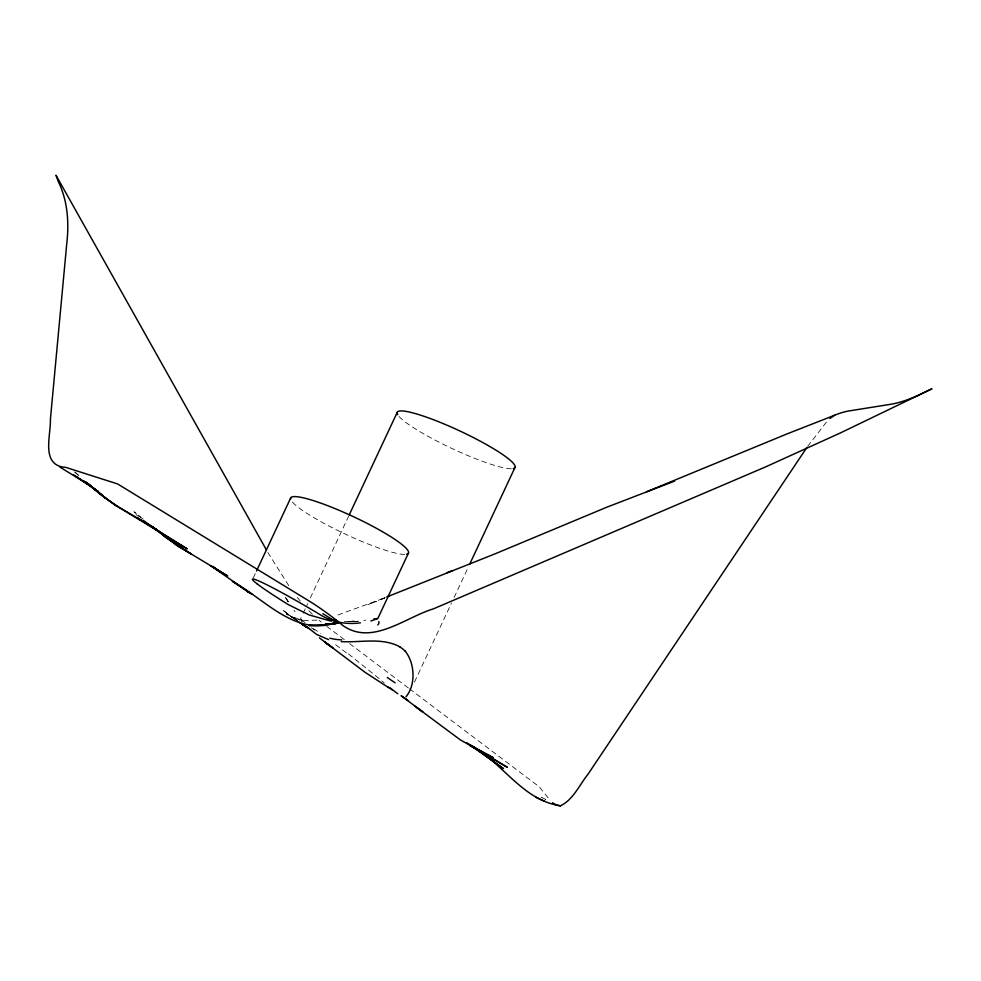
<?xml version="1.0" encoding="UTF-8"?>
<svg xmlns="http://www.w3.org/2000/svg" width="981" height="981" viewBox="0 0 981 981"><rect width="100%" height="100%" fill="white"/><g stroke="black" fill="none" stroke-linecap="round" stroke-linejoin="round"><path stroke-width="0.74" stroke-dasharray="4.91 3.68" d="M253.208 578.091L255.906 572.303M302.516 621.929L300.591 618.778L302.528 614.621M303.178 613.248L307.715 603.548M310.315 598.005L348.574 516.288M414.509 682.003L451.493 603.045M454.093 597.503L467.716 568.404M807.621 446.404L827.02 421.315M382.185 598.925L384.589 597.907M384.944 597.748L378.96 600.249L385.055 597.699M382.897 598.606L335.11 616.007M372.547 602.812L376.434 601.292L366.195 605.277M363.865 620.433L365.901 620.102M349.334 621.635L355.245 620.838L348.108 621.721M358.261 621.243L354.607 621.672M352.559 621.684L358.47 621.243M316.998 620.066L306.354 620.532L297.868 619.563L301.326 620.115L286.587 614.437L296.52 619.256L291.296 616.902L282.234 609.532L291.296 616.902L296.961 620.139L286.403 613.137L296.152 620.188L291.688 616.534M349.432 621.746L358.286 621.096M349.763 621.733L355.563 621.513M344.294 621.488L348.758 621.696M545.62 799.282L541.549 797.516L545.559 799.564M314.889 630.17L311.333 627.828M299.046 621.856L293.577 618.079L297.022 620.593M135.93 514.559L138.37 516.386M326.673 626.319L345.214 640.299M349.579 643.585L408.452 688.037M409.543 688.858L539.256 786.799L550.341 800.57M348.476 653.922L378.543 678.104A71.294 4.721 37.9 0 1 384.331 683.046M143.103 519.145L133.992 511.8L140.81 517.33M319.156 620.323L321.265 622.113M74.74 471.971L80.307 476.901M74.85 472.082L80.552 477.122M304.956 622.665L300.591 618.778M308.892 610.722L312.914 614.719M297.378 597.478L300.186 600.948M293.993 610.403L294.987 611.666M288.757 585.657L267.764 552.315M288.242 601.721L284.956 596.755L288.156 601.66M285.679 597.637L288.904 602.641M511.359 468.759A65.028 9.614 25.1 0 1 452.609 448.795A65.028 9.614 25.1 0 1 398.838 416.226M335.612 644.725A63.667 6.205 38.1 0 1 348.439 654.388M313.393 628.723A61.46 7.198 38.4 0 1 320.824 633.37M301.707 621.439A64.954 9.332 25.9 0 1 301.498 621.145M404.797 554.412A65.028 9.614 25.1 0 1 346.048 534.449A65.028 9.614 25.1 0 1 292.264 501.88"/><path stroke-width="1.47" d="M256.544 570.93L290.646 498.054M349.224 514.902L397.207 412.4M469.666 564.247L515.086 467.275M370.867 620.973L377.759 618.631L408.525 552.928M806.823 447.557L587.95 774.316C579.415 784.886 573.272 799.711 560.556 805.769A186.648 47.775 -62.6 0 1 556.202 804.935L552.475 802.765M829.938 418.482L834.61 415.245A410.622 105.114 -62.6 0 1 849.301 410.892L890.331 404.344A614.131 157.205 -62.6 0 0 904.703 400.702A683.745 175.023 -62.6 0 0 920.362 394.288L931.95 388.783L840.496 432.891L765.499 466.944L433.344 608.882C404.92 617.503 372.118 646.111 342.896 625.535A302.295 288.794 86.2 0 0 307.593 600.078L117.622 483.952L65.764 467.373C40.319 465.73 50.975 435.613 50.423 419.059L66.745 243.729C69.173 222.552 67.738 200.553 58.1 181.154L55.991 175.231L266.476 550.034M386.992 596.877L495.761 553.554L606.565 507.3L674.536 481.144M387.225 596.779L389.383 595.859M834.61 415.245L786.308 434.203L646.786 491.689M452.216 570.746L447.128 572.659M405.987 696.792C416.018 684.897 414.963 663.23 405.104 650.992M332.449 623.916C292.779 634.167 264.097 598.606 232.35 581.316L249.309 592.634L210.584 565.62L227.727 576.006L176.384 545.044L160.308 532.511L166.991 538.373L191.062 553.922L176.384 545.044L178.836 546.552L153.343 527.349M360.456 622.825C346.771 624.75 332.387 622.273 320.579 614.94A65.604 3.912 30.6 0 0 283.668 593.64A66.07 3.936 30.6 0 0 278.212 590.697L276.458 589.753A65.359 3.887 30.6 0 0 257.23 583.965M337.795 623.058L330.756 623.83L337.623 623.094M337.525 623.107L329.101 623.977L337.317 623.156M327.446 624.137L338.653 623.033M338.359 623.119L324.969 624.37L336.667 623.34L325.79 624.284M341.216 641.611C360.763 642.788 381.952 637.135 400.015 646.896M331.455 621.255L309.162 614.952L288.353 604.639A64.55 3.85 30.6 0 1 258.334 584.786L257.292 584.002M560.556 805.769C523.437 800.557 503.793 764.395 473.198 746.946L503.511 768.65L470.586 745.327L493.161 757.626L474.289 747.902L507.312 767.301L466.784 742.875M328.574 639.6L316.63 634.449L306.464 626.54M543.891 800.962L544.541 801.256L535.798 797.197M388.66 687.681L365.104 672.353L319.414 637.908M142.981 520.47L160.357 532.573L137.475 517.858L187.236 548.882L115.868 505.448L104.047 497.073L116.481 505.84L104.611 497.563L92.57 487.655L105.225 497.956L88.535 484.197M115.868 505.448L139.842 519.562M309.469 628.711L302.565 624.357L307.396 627.558L304.502 625.792L306.464 627.178M246.856 591.138L252.289 594.437M59.718 466.981L90.215 485.718L75.917 476.423M322.884 613.714L335.956 621.819M301.829 623.744L305.349 626.356L299.364 622.432M405.827 699.122L407.851 700.459L401.106 695.701L422.848 711.985L416.741 707.509M397.771 693.726L390.046 687.902M73.465 474.755L98.578 491.714L83.704 481.021L105.874 498.238L85.862 481.818M387.863 686.835L392.192 689.815M470.573 745.266L476.766 749.361L469.605 745.352L479.084 750.318L460.445 739.956L414.779 706.038M142.968 520.506L159.118 531.849L150.571 525.485M325.14 642.359L332.927 648L326.636 643.377M302.565 624.357L305.349 626.356M150.571 525.571L181.657 547.288L155.562 529.311M324.711 641.917L329.027 645.191M166.991 538.373L153.379 527.3M218.947 571.089L220.1 572.021L213.269 566.478M397.746 414.742A65.028 9.614 25.1 0 1 459.464 430.782A65.028 9.614 25.1 0 1 513.222 468.562M341.744 639.894A40.209 22.992 -5 0 1 329.824 638.19M399.917 646.994A36.322 27.64 -21.4 0 1 405.043 651.041M395.11 682.801A59.706 10.166 41.8 0 1 387.311 677.454M290.634 499.108A65.028 9.614 25.1 0 1 355.784 517.796A65.028 9.614 25.1 0 1 406.661 554.216M336.52 620.25A56.346 38.149 28.5 0 1 331.247 619.465M378.764 621.586A78.002 14.359 5.3 0 1 377.746 624.958M373.908 618.888A49.7 1.876 -13.7 0 1 374.963 618.741M376.594 618.57A49.7 1.876 -13.7 0 1 377.158 618.545M323.166 625.167L309.383 625.559L323.166 625.167"/></g></svg>
